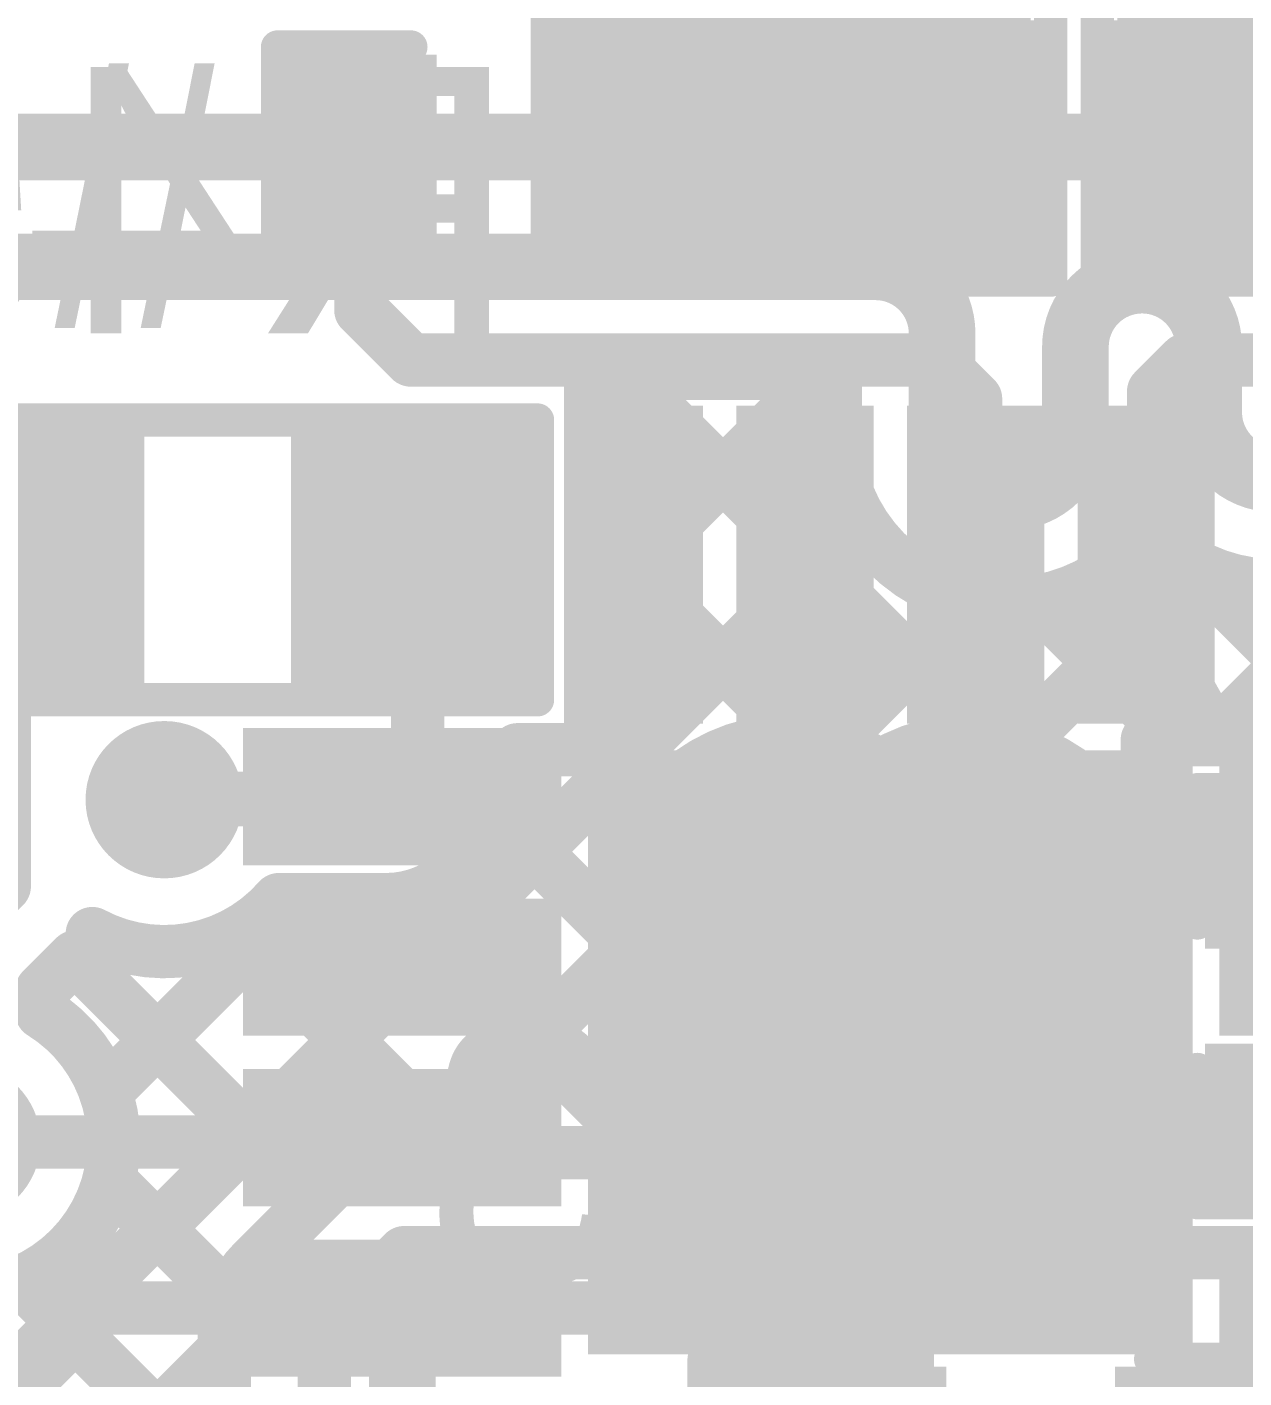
# Model space of a CAD drawing. Header units: millimetres. Extents: x -0.64 to 2.98, y -0.65 to 2.86.
# Drawn here: x 0.1564 to 0.339, y 0.5422 to 0.745 of the extents above; entities that cross this region are included whole.
import ezdxf

# ---------------------------------------------------------------- set-up
doc = ezdxf.new("R2010")
doc.units = ezdxf.units.MM
doc.header["$MEASUREMENT"] = 0
for name, color, linetype in [('BottomLayer', 5, 'Continuous'), ('BottomOverlay', 54, 'Continuous'), ('BottomPaste', 16, 'Continuous'), ('BottomSolder', 6, 'Continuous'), ('Mechanical2', 216, 'Continuous'), ('TopLayer', 1, 'Continuous'), ('TopOverlay', 2, 'Continuous'), ('TopPaste', 8, 'Continuous'), ('TopSolder', 216, 'Continuous'), ('ViaHoleLayer', 16, 'Continuous')]:
    doc.layers.add(name, color=color, linetype=linetype)
doc.styles.add('Arial', font='', dxfattribs={"height": 0.2})
doc.styles.get('Arial').set_extended_font_data('Arial')

# ---------------------------------------------------------------- blocks, each defined once
blk = doc.blocks.new('C___0402_21')
at = {"layer": 'TopLayer'}
for points in [[(-0.0275, -0.0125), (-0.0275, 0.0125), (-0.0095, 0.0125), (-0.0095, -0.0125)], [(0.0095, -0.0125), (0.0095, 0.0125), (0.0275, 0.0125), (0.0275, -0.0125)]]:
    blk.add_hatch(color=1, dxfattribs=at).paths.add_polyline_path(points)
at = {"layer": 'TopPaste'}
for points in [[(-0.0275, -0.0125), (-0.0275, 0.0125), (-0.0095, 0.0125), (-0.0095, -0.0125)], [(0.0095, -0.0125), (0.0095, 0.0125), (0.0275, 0.0125), (0.0275, -0.0125)]]:
    blk.add_hatch(color=8, dxfattribs=at).paths.add_polyline_path(points)
at = {"layer": 'TopSolder'}
for points in [[(-0.02986, -0.01486), (-0.02986, 0.01486), (-0.00714, 0.01486), (-0.00714, -0.01486)], [(0.00714, -0.01486), (0.00714, 0.01486), (0.02986, 0.01486), (0.02986, -0.01486)]]:
    blk.add_hatch(color=216, dxfattribs=at).paths.add_polyline_path(points)
at = {"layer": 'TopOverlay', "const_width": 0.005}
for points in [[(-0.011, 0.016), (-0.031, 0.016)], [(-0.031, 0.016), (-0.031, -0.016)], [(0.031, 0.016), (0.011, 0.016)], [(0.031, 0.016), (0.031, -0.016)], [(-0.011, -0.016), (-0.031, -0.016)], [(0.031, -0.016), (0.011, -0.016)]]:
    blk.add_lwpolyline(points, dxfattribs=at)
at = {"layer": 'TopOverlay', "const_width": 0.0025}
for points in [[(-0.03225, 0.016, 1), (-0.02975, 0.016, 1)], [(-0.03225, 0.016, 1), (-0.02975, 0.016, 1)], [(-0.01225, 0.016, 1), (-0.00975, 0.016, 1)], [(0.00975, 0.016, 1), (0.01225, 0.016, 1)], [(0.02975, 0.016, 1), (0.03225, 0.016, 1)], [(0.02975, 0.016, 1), (0.03225, 0.016, 1)], [(-0.03225, -0.016, 1), (-0.02975, -0.016, 1)], [(-0.03225, -0.016, 1), (-0.02975, -0.016, 1)], [(-0.01225, -0.016, 1), (-0.00975, -0.016, 1)], [(0.00975, -0.016, 1), (0.01225, -0.016, 1)], [(0.02975, -0.016, 1), (0.03225, -0.016, 1)], [(0.02975, -0.016, 1), (0.03225, -0.016, 1)]]:
    blk.add_lwpolyline(points, format="xyb", close=True, dxfattribs=at)
blk = doc.blocks.new('RES_0603_B_79')
at = {"layer": 'BottomLayer'}
for points in [[(-0.045, -0.0175), (-0.045, 0.0175), (-0.015, 0.0175), (-0.015, -0.0175)], [(0.015, -0.0175), (0.015, 0.0175), (0.045, 0.0175), (0.045, -0.0175)]]:
    blk.add_hatch(color=5, dxfattribs=at).paths.add_polyline_path(points)
at = {"layer": 'BottomPaste'}
for points in [[(-0.045, -0.0175), (-0.045, 0.0175), (-0.015, 0.0175), (-0.015, -0.0175)], [(0.015, -0.0175), (0.015, 0.0175), (0.045, 0.0175), (0.045, -0.0175)]]:
    blk.add_hatch(color=16, dxfattribs=at).paths.add_polyline_path(points)
at = {"layer": 'BottomSolder'}
for points in [[(-0.049, -0.0215), (-0.049, 0.0215), (-0.011, 0.0215), (-0.011, -0.0215)], [(0.011, -0.0215), (0.011, 0.0215), (0.049, 0.0215), (0.049, -0.0215)]]:
    blk.add_hatch(color=6, dxfattribs=at).paths.add_polyline_path(points)
at = {"layer": 'BottomOverlay', "const_width": 0.005}
for points in [[(0.048, 0.021), (-0.048, 0.021)], [(-0.048, 0.021), (-0.048, -0.021)], [(0.048, 0.021), (0.048, -0.021)], [(0.048, -0.021), (-0.048, -0.021)]]:
    blk.add_lwpolyline(points, dxfattribs=at)
at = {"layer": 'BottomOverlay', "const_width": 0.0025}
for points in [[(-0.04925, 0.021, 1), (-0.04675, 0.021, 1)], [(-0.04925, 0.021, 1), (-0.04675, 0.021, 1)], [(0.04675, 0.021, 1), (0.04925, 0.021, 1)], [(0.04675, 0.021, 1), (0.04925, 0.021, 1)], [(-0.04925, -0.021, 1), (-0.04675, -0.021, 1)], [(-0.04925, -0.021, 1), (-0.04675, -0.021, 1)], [(0.04675, -0.021, 1), (0.04925, -0.021, 1)], [(0.04675, -0.021, 1), (0.04925, -0.021, 1)]]:
    blk.add_lwpolyline(points, format="xyb", close=True, dxfattribs=at)
blk = doc.blocks.new('16_TQFN__4X4__90')
at = {"layer": 'TopLayer'}
for points in [[(-0.04469, 0.05335), (-0.04469, 0.09311), (-0.03209, 0.09311), (-0.03209, 0.05335)], [(-0.01909, 0.05335), (-0.01909, 0.09311), (-0.0065, 0.09311), (-0.0065, 0.05335)], [(0.0065, 0.05335), (0.0065, 0.09311), (0.01909, 0.09311), (0.01909, 0.05335)], [(0.03209, 0.05335), (0.03209, 0.09311), (0.04469, 0.09311), (0.04469, 0.05335)], [(0.05335, 0.04469), (0.09311, 0.04469), (0.09311, 0.03209), (0.05335, 0.03209)], [(-0.04134, 0.04134), (0.04134, 0.04134), (0.04134, -0.04134), (-0.04134, -0.04134)], [(0.05335, 0.01909), (0.09311, 0.01909), (0.09311, 0.0065), (0.05335, 0.0065)], [(0.05335, -0.0065), (0.09311, -0.0065), (0.09311, -0.01909), (0.05335, -0.01909)], [(0.05335, -0.03209), (0.09311, -0.03209), (0.09311, -0.04468), (0.05335, -0.04468)]]:
    blk.add_hatch(color=1, dxfattribs=at).paths.add_polyline_path(points)
at = {"layer": 'TopPaste'}
for points in [[(-0.04469, 0.05335), (-0.04469, 0.09311), (-0.03209, 0.09311), (-0.03209, 0.05335)], [(-0.01909, 0.05335), (-0.01909, 0.09311), (-0.0065, 0.09311), (-0.0065, 0.05335)], [(0.0065, 0.05335), (0.0065, 0.09311), (0.01909, 0.09311), (0.01909, 0.05335)], [(0.03209, 0.05335), (0.03209, 0.09311), (0.04469, 0.09311), (0.04469, 0.05335)], [(0.05335, 0.04469), (0.09311, 0.04469), (0.09311, 0.03209), (0.05335, 0.03209)], [(-0.02598, 0.02598), (0.02598, 0.02598), (0.02598, -0.02598), (-0.02598, -0.02598)], [(0.05335, 0.01909), (0.09311, 0.01909), (0.09311, 0.0065), (0.05335, 0.0065)], [(0.05335, -0.0065), (0.09311, -0.0065), (0.09311, -0.01909), (0.05335, -0.01909)], [(0.05335, -0.03209), (0.09311, -0.03209), (0.09311, -0.04468), (0.05335, -0.04468)]]:
    blk.add_hatch(color=8, dxfattribs=at).paths.add_polyline_path(points)
at = {"layer": 'TopSolder'}
for points in [[(-0.04868, 0.04935), (-0.04868, 0.09711), (-0.02809, 0.09711), (-0.02809, 0.04935)], [(-0.02309, 0.04935), (-0.02309, 0.09711), (-0.0025, 0.09711), (-0.0025, 0.04935)], [(0.0025, 0.04935), (0.0025, 0.09711), (0.02309, 0.09711), (0.02309, 0.04935)], [(0.02809, 0.04935), (0.02809, 0.09711), (0.04868, 0.09711), (0.04868, 0.04935)], [(0.04935, 0.04869), (0.09711, 0.04869), (0.09711, 0.02809), (0.04935, 0.02809)], [(-0.04534, 0.04534), (0.04534, 0.04534), (0.04534, -0.04534), (-0.04534, -0.04534)], [(0.04935, 0.02309), (0.09711, 0.02309), (0.09711, 0.0025), (0.04935, 0.0025)], [(0.04935, -0.0025), (0.09711, -0.0025), (0.09711, -0.02309), (0.04935, -0.02309)], [(0.04935, -0.02809), (0.09711, -0.02809), (0.09711, -0.04868), (0.04935, -0.04868)], [(-0.04868, -0.09711), (-0.04868, -0.04935), (-0.02809, -0.04935), (-0.02809, -0.09711)], [(-0.02309, -0.09711), (-0.02309, -0.04935), (-0.0025, -0.04935), (-0.0025, -0.09711)], [(0.0025, -0.09711), (0.0025, -0.04935), (0.02309, -0.04935), (0.02309, -0.09711)], [(0.02809, -0.09711), (0.02809, -0.04935), (0.04868, -0.04935), (0.04868, -0.09711)]]:
    blk.add_hatch(color=216, dxfattribs=at).paths.add_polyline_path(points)
at = {"layer": 'TopOverlay', "const_width": 0.005}
for points in [[(0.05728, 0.08071), (0.08071, 0.08071)], [(0.08071, 0.08071), (0.08071, 0.05728)]]:
    blk.add_lwpolyline(points, dxfattribs=at)
at = {"layer": 'TopOverlay', "const_width": 0.0025}
for points in [[(0.05603, 0.08071, 1), (0.05853, 0.08071, 1)], [(0.07946, 0.08071, 1), (0.08196, 0.08071, 1)], [(0.07946, 0.08071, 1), (0.08196, 0.08071, 1)], [(0.07946, 0.05728, 1), (0.08196, 0.05728, 1)]]:
    blk.add_lwpolyline(points, format="xyb", close=True, dxfattribs=at)
blk = doc.blocks.new('SOLDER_BRIDGE_104')
at = {"layer": 'TopLayer'}
for points in [[(-0.045, -0.0175), (-0.045, 0.0175), (-0.015, 0.0175), (-0.015, -0.0175)], [(0.015, -0.0175), (0.015, 0.0175), (0.045, 0.0175), (0.045, -0.0175)]]:
    blk.add_hatch(color=1, dxfattribs=at).paths.add_polyline_path(points)
at = {"layer": 'TopPaste'}
for points in [[(-0.045, -0.0175), (-0.045, 0.0175), (-0.015, 0.0175), (-0.015, -0.0175)], [(0.015, -0.0175), (0.015, 0.0175), (0.045, 0.0175), (0.045, -0.0175)]]:
    blk.add_hatch(color=8, dxfattribs=at).paths.add_polyline_path(points)
at = {"layer": 'TopSolder'}
for points in [[(-0.049, -0.0215), (-0.049, 0.0215), (-0.011, 0.0215), (-0.011, -0.0215)], [(0.011, -0.0215), (0.011, 0.0215), (0.049, 0.0215), (0.049, -0.0215)]]:
    blk.add_hatch(color=216, dxfattribs=at).paths.add_polyline_path(points)
at = {"layer": 'TopOverlay', "const_width": 0.005}
for points in [[(0.05, 0.022), (-0.05, 0.022)], [(-0.05, -0.022), (-0.05, 0.022)], [(0.05, -0.022), (0.05, 0.022)], [(0.05, -0.022), (-0.05, -0.022)]]:
    blk.add_lwpolyline(points, dxfattribs=at)
at = {"layer": 'TopOverlay', "const_width": 0.0025}
for points in [[(-0.05125, 0.022, 1), (-0.04875, 0.022, 1)], [(-0.05125, 0.022, 1), (-0.04875, 0.022, 1)], [(0.04875, 0.022, 1), (0.05125, 0.022, 1)], [(0.04875, 0.022, 1), (0.05125, 0.022, 1)], [(-0.05125, -0.022, 1), (-0.04875, -0.022, 1)], [(-0.05125, -0.022, 1), (-0.04875, -0.022, 1)], [(0.04875, -0.022, 1), (0.05125, -0.022, 1)], [(0.04875, -0.022, 1), (0.05125, -0.022, 1)]]:
    blk.add_lwpolyline(points, format="xyb", close=True, dxfattribs=at)
blk = doc.blocks.new('SOLDER_BRIDGE_106')
at = {"layer": 'TopLayer'}
for points in [[(-0.045, -0.0175), (-0.045, 0.0175), (-0.015, 0.0175), (-0.015, -0.0175)], [(0.015, -0.0175), (0.015, 0.0175), (0.045, 0.0175), (0.045, -0.0175)]]:
    blk.add_hatch(color=1, dxfattribs=at).paths.add_polyline_path(points)
at = {"layer": 'TopPaste'}
for points in [[(-0.045, -0.0175), (-0.045, 0.0175), (-0.015, 0.0175), (-0.015, -0.0175)], [(0.015, -0.0175), (0.015, 0.0175), (0.045, 0.0175), (0.045, -0.0175)]]:
    blk.add_hatch(color=8, dxfattribs=at).paths.add_polyline_path(points)
at = {"layer": 'TopSolder'}
for points in [[(-0.049, -0.0215), (-0.049, 0.0215), (-0.011, 0.0215), (-0.011, -0.0215)], [(0.011, -0.0215), (0.011, 0.0215), (0.049, 0.0215), (0.049, -0.0215)]]:
    blk.add_hatch(color=216, dxfattribs=at).paths.add_polyline_path(points)
at = {"layer": 'TopOverlay', "const_width": 0.005}
for points in [[(0.05, 0.022), (-0.05, 0.022)], [(-0.05, -0.022), (-0.05, 0.022)], [(0.05, -0.022), (0.05, 0.022)], [(0.05, -0.022), (-0.05, -0.022)]]:
    blk.add_lwpolyline(points, dxfattribs=at)
at = {"layer": 'TopOverlay', "const_width": 0.0025}
for points in [[(-0.05125, 0.022, 1), (-0.04875, 0.022, 1)], [(-0.05125, 0.022, 1), (-0.04875, 0.022, 1)], [(0.04875, 0.022, 1), (0.05125, 0.022, 1)], [(0.04875, 0.022, 1), (0.05125, 0.022, 1)], [(-0.05125, -0.022, 1), (-0.04875, -0.022, 1)], [(-0.05125, -0.022, 1), (-0.04875, -0.022, 1)], [(0.04875, -0.022, 1), (0.05125, -0.022, 1)], [(0.04875, -0.022, 1), (0.05125, -0.022, 1)]]:
    blk.add_lwpolyline(points, format="xyb", close=True, dxfattribs=at)
blk = doc.blocks.new('CAP_0402_B_338')
at = {"layer": 'BottomLayer'}
for points in [[(-0.0095, 0.0125), (-0.0095, -0.0125), (-0.0275, -0.0125), (-0.0275, 0.0125)], [(0.0275, 0.0125), (0.0275, -0.0125), (0.0095, -0.0125), (0.0095, 0.0125)]]:
    blk.add_hatch(color=5, dxfattribs=at).paths.add_polyline_path(points)
at = {"layer": 'BottomPaste'}
for points in [[(-0.0095, 0.0125), (-0.0095, -0.0125), (-0.0275, -0.0125), (-0.0275, 0.0125)], [(0.0275, 0.0125), (0.0275, -0.0125), (0.0095, -0.0125), (0.0095, 0.0125)]]:
    blk.add_hatch(color=16, dxfattribs=at).paths.add_polyline_path(points)
at = {"layer": 'BottomSolder'}
for points in [[(-0.00714, 0.01486), (-0.00714, -0.01486), (-0.02986, -0.01486), (-0.02986, 0.01486)], [(0.02986, 0.01486), (0.02986, -0.01486), (0.00714, -0.01486), (0.00714, 0.01486)]]:
    blk.add_hatch(color=6, dxfattribs=at).paths.add_polyline_path(points)
at = {"layer": 'BottomOverlay', "const_width": 0.005}
for points in [[(-0.031, -0.016), (-0.031, 0.016)], [(-0.011, 0.016), (-0.031, 0.016)], [(0.031, 0.016), (0.011, 0.016)], [(0.031, -0.016), (0.031, 0.016)], [(-0.011, -0.016), (-0.031, -0.016)], [(0.031, -0.016), (0.011, -0.016)]]:
    blk.add_lwpolyline(points, dxfattribs=at)
at = {"layer": 'BottomOverlay', "const_width": 0.0025}
for points in [[(-0.03225, 0.016, 1), (-0.02975, 0.016, 1)], [(-0.03225, 0.016, 1), (-0.02975, 0.016, 1)], [(-0.01225, 0.016, 1), (-0.00975, 0.016, 1)], [(0.00975, 0.016, 1), (0.01225, 0.016, 1)], [(0.02975, 0.016, 1), (0.03225, 0.016, 1)], [(0.02975, 0.016, 1), (0.03225, 0.016, 1)], [(-0.03225, -0.016, 1), (-0.02975, -0.016, 1)], [(-0.03225, -0.016, 1), (-0.02975, -0.016, 1)], [(-0.01225, -0.016, 1), (-0.00975, -0.016, 1)], [(0.00975, -0.016, 1), (0.01225, -0.016, 1)], [(0.02975, -0.016, 1), (0.03225, -0.016, 1)], [(0.02975, -0.016, 1), (0.03225, -0.016, 1)]]:
    blk.add_lwpolyline(points, format="xyb", close=True, dxfattribs=at)
blk = doc.blocks.new('CAP_0603_B_342')
at = {"layer": 'BottomLayer'}
for points in [[(-0.045, -0.0175), (-0.045, 0.0175), (-0.015, 0.0175), (-0.015, -0.0175)], [(0.015, -0.0175), (0.015, 0.0175), (0.045, 0.0175), (0.045, -0.0175)]]:
    blk.add_hatch(color=5, dxfattribs=at).paths.add_polyline_path(points)
at = {"layer": 'BottomPaste'}
for points in [[(-0.045, -0.0175), (-0.045, 0.0175), (-0.015, 0.0175), (-0.015, -0.0175)], [(0.015, -0.0175), (0.015, 0.0175), (0.045, 0.0175), (0.045, -0.0175)]]:
    blk.add_hatch(color=16, dxfattribs=at).paths.add_polyline_path(points)
at = {"layer": 'BottomSolder'}
for points in [[(-0.04736, -0.01986), (-0.04736, 0.01986), (-0.01264, 0.01986), (-0.01264, -0.01986)], [(0.01264, -0.01986), (0.01264, 0.01986), (0.04736, 0.01986), (0.04736, -0.01986)]]:
    blk.add_hatch(color=6, dxfattribs=at).paths.add_polyline_path(points)
at = {"layer": 'BottomOverlay', "const_width": 0.005}
for points in [[(-0.049, 0.021), (-0.049, -0.021)], [(-0.018, 0.021), (-0.049, 0.021)], [(0.049, 0.021), (0.018, 0.021)], [(0.049, 0.021), (0.049, -0.021)], [(-0.018, -0.021), (-0.049, -0.021)], [(0.049, -0.021), (0.018, -0.021)]]:
    blk.add_lwpolyline(points, dxfattribs=at)
at = {"layer": 'BottomOverlay', "const_width": 0.0025}
for points in [[(-0.05025, 0.021, 1), (-0.04775, 0.021, 1)], [(-0.05025, 0.021, 1), (-0.04775, 0.021, 1)], [(-0.01925, 0.021, 1), (-0.01675, 0.021, 1)], [(0.01675, 0.021, 1), (0.01925, 0.021, 1)], [(0.04775, 0.021, 1), (0.05025, 0.021, 1)], [(0.04775, 0.021, 1), (0.05025, 0.021, 1)], [(-0.05025, -0.021, 1), (-0.04775, -0.021, 1)], [(-0.05025, -0.021, 1), (-0.04775, -0.021, 1)], [(-0.01925, -0.021, 1), (-0.01675, -0.021, 1)], [(0.01675, -0.021, 1), (0.01925, -0.021, 1)], [(0.04775, -0.021, 1), (0.05025, -0.021, 1)], [(0.04775, -0.021, 1), (0.05025, -0.021, 1)]]:
    blk.add_lwpolyline(points, format="xyb", close=True, dxfattribs=at)

msp = doc.modelspace()

# ---------------------------------------------------------------- hatches: boundary and pattern name
at = {"layer": 'BottomLayer'}
h = msp.add_hatch(color=5, dxfattribs=at)
edge = h.paths.add_edge_path()
edge.add_arc((0.177, 0.629), 0.01181, 0, 360)
h = msp.add_hatch(color=5, dxfattribs=at)
edge = h.paths.add_edge_path()
edge.add_arc((0.271, 0.61207), 0.01181, 0, 360)
h = msp.add_hatch(color=5, dxfattribs=at)
edge = h.paths.add_edge_path()
edge.add_arc((0.298, 0.61207), 0.01181, 0, 360)
h = msp.add_hatch(color=5, dxfattribs=at)
edge = h.paths.add_edge_path()
edge.add_arc((0.271, 0.58607), 0.01181, 0, 360)
h = msp.add_hatch(color=5, dxfattribs=at)
edge = h.paths.add_edge_path()
edge.add_arc((0.298, 0.58607), 0.01181, 0, 360)
h = msp.add_hatch(color=5, dxfattribs=at)
edge = h.paths.add_edge_path()
edge.add_arc((0.14663, 0.57763), 0.01181, 0, 360)
msp.add_hatch(color=5, dxfattribs=at).paths.add_polyline_path([(0.262, 0.44), (0.2925, 0.44), (0.2925, 0.546), (0.262, 0.546)])
at = {"layer": 'BottomSolder'}
h = msp.add_hatch(color=6, dxfattribs=at)
edge = h.paths.add_edge_path()
edge.add_arc((0.177, 0.629), 0.00791, 0, 360)
h = msp.add_hatch(color=6, dxfattribs=at)
edge = h.paths.add_edge_path()
edge.add_arc((0.271, 0.61207), 0.00791, 0, 360)
h = msp.add_hatch(color=6, dxfattribs=at)
edge = h.paths.add_edge_path()
edge.add_arc((0.298, 0.61207), 0.00791, 0, 360)
h = msp.add_hatch(color=6, dxfattribs=at)
edge = h.paths.add_edge_path()
edge.add_arc((0.271, 0.58607), 0.00791, 0, 360)
h = msp.add_hatch(color=6, dxfattribs=at)
edge = h.paths.add_edge_path()
edge.add_arc((0.298, 0.58607), 0.00791, 0, 360)
at = {"layer": 'TopLayer'}
for points in [[(0.307, 0.748), (0.232, 0.748), (0.232, 0.711), (0.307, 0.711)], [(0.32, 0.711), (0.395, 0.711), (0.395, 0.748), (0.32, 0.748)]]:
    msp.add_hatch(color=1, dxfattribs=at).paths.add_polyline_path(points)
h = msp.add_hatch(color=1, dxfattribs=at)
edge = h.paths.add_edge_path()
edge.add_arc((0.177, 0.629), 0.01181, 0, 360)
h = msp.add_hatch(color=1, dxfattribs=at)
edge = h.paths.add_edge_path()
edge.add_arc((0.271, 0.61207), 0.01181, 0, 360)
h = msp.add_hatch(color=1, dxfattribs=at)
edge = h.paths.add_edge_path()
edge.add_arc((0.298, 0.61207), 0.01181, 0, 360)
h = msp.add_hatch(color=1, dxfattribs=at)
edge = h.paths.add_edge_path()
edge.add_arc((0.271, 0.58607), 0.01181, 0, 360)
h = msp.add_hatch(color=1, dxfattribs=at)
edge = h.paths.add_edge_path()
edge.add_arc((0.298, 0.58607), 0.01181, 0, 360)
h = msp.add_hatch(color=1, dxfattribs=at)
edge = h.paths.add_edge_path()
edge.add_arc((0.14663, 0.57763), 0.01181, 0, 360)
at = {"layer": 'TopSolder'}
h = msp.add_hatch(color=216, dxfattribs=at)
edge = h.paths.add_edge_path()
edge.add_arc((0.177, 0.629), 0.00791, 0, 360)
h = msp.add_hatch(color=216, dxfattribs=at)
edge = h.paths.add_edge_path()
edge.add_arc((0.271, 0.61207), 0.00791, 0, 360)
h = msp.add_hatch(color=216, dxfattribs=at)
edge = h.paths.add_edge_path()
edge.add_arc((0.298, 0.61207), 0.00791, 0, 360)
h = msp.add_hatch(color=216, dxfattribs=at)
edge = h.paths.add_edge_path()
edge.add_arc((0.271, 0.58607), 0.00791, 0, 360)
h = msp.add_hatch(color=216, dxfattribs=at)
edge = h.paths.add_edge_path()
edge.add_arc((0.298, 0.58607), 0.00791, 0, 360)
at = {"layer": 'ViaHoleLayer'}
h = msp.add_hatch(color=16, dxfattribs=at)
edge = h.paths.add_edge_path()
edge.add_arc((0.177, 0.629), 0.00591, 0, 360)
h = msp.add_hatch(color=16, dxfattribs=at)
edge = h.paths.add_edge_path()
edge.add_arc((0.271, 0.61207), 0.00591, 0, 360)
h = msp.add_hatch(color=16, dxfattribs=at)
edge = h.paths.add_edge_path()
edge.add_arc((0.298, 0.61207), 0.00591, 0, 360)
h = msp.add_hatch(color=16, dxfattribs=at)
edge = h.paths.add_edge_path()
edge.add_arc((0.271, 0.58607), 0.00591, 0, 360)
h = msp.add_hatch(color=16, dxfattribs=at)
edge = h.paths.add_edge_path()
edge.add_arc((0.298, 0.58607), 0.00591, 0, 360)

# ---------------------------------------------------------------- linework, layer by layer
at = {"layer": 'BottomLayer'}
for points, const_width in [([(-0.31046, 0.727), (0.48545, 0.727)], 0.01), ([(0.08371, 0.709), (0.28371, 0.709)], 0.01), ([(0.29371, 0.68442), (0.29371, 0.699)], 0.01), ([(0.31371, 0.68442), (0.31371, 0.697)], 0.01), ([(0.33371, 0.68714), (0.33371, 0.697)], 0.01), ([(0.241, 0.6365), (0.241, 0.693)], 0.008), ([(0.241, 0.68622), (0.24778, 0.693)], 0.008), ([(0.241, 0.65794), (0.27606, 0.693)], 0.008), ([(0.241, 0.693), (0.27771, 0.693)], 0.008), ([(0.2456, 0.693), (0.30088, 0.63772)], 0.008), ([(0.27388, 0.693), (0.27771, 0.68917)], 0.008), ([(0.27771, 0.68442), (0.27771, 0.693)], 0.008), ([(0.3342, 0.638), (0.3892, 0.693)], 0.008), ([(0.11735, 0.506), (0.28179, 0.67045)], 0.008), ([(0.241, 0.66932), (0.27248, 0.63783)], 0.008), ([(0.153, 0.663), (0.155, 0.665)], 0.008), ([(0.215, 0.63369), (0.215, 0.665)], 0.008), ([(0.30486, 0.63695), (0.3319, 0.66398)], 0.008), ([(0.3303, 0.66487), (0.35717, 0.638)], 0.008), ([(0.153, 0.616), (0.153, 0.663)], 0.008), ([(0.27684, 0.63721), (0.29857, 0.65894)], 0.008), ([(0.30809, 0.6588), (0.32888, 0.638)], 0.008), ([(0.241, 0.64103), (0.25224, 0.62979)], 0.008), ([(0.3245, 0.638), (0.3715, 0.638)], 0.008), ([(0.3245, 0.601), (0.3245, 0.638)], 0.008), ([(0.23, 0.6365), (0.241, 0.6365)], 0.008), ([(0.271, 0.61207), (0.271, 0.63388)], 0.01), ([(0.298, 0.61207), (0.298, 0.63388)], 0.01), ([(0.21031, 0.629), (0.215, 0.63369)], 0.008), ([(0.177, 0.629), (0.21031, 0.629)], 0.008), ([(0.32065, 0.62445), (0.3245, 0.6283)], 0.008), ([(0.22783, 0.62592), (0.24547, 0.60828)], 0.008), ([(0.22093, 0.6184), (0.2256, 0.62307)], 0.008), ([(0.14363, 0.60663), (0.153, 0.616)], 0.008), ([(0.16818, 0.58512), (0.19706, 0.614)], 0.008), ([(0.19419, 0.614), (0.21031, 0.614)], 0.008), ([(0.21142, 0.61404), (0.24607, 0.5794)], 0.008), ([(0.24919, 0.61207), (0.271, 0.61207)], 0.01), ([(0.298, 0.61207), (0.31981, 0.61207)], 0.01), ([(0.1881, 0.60907), (0.22118, 0.576)], 0.008), ([(0.15863, 0.60042), (0.1636, 0.60539)], 0.008), ([(0.16355, 0.60534), (0.19984, 0.56905)], 0.008), ([(0.21563, 0.576), (0.24586, 0.60623)], 0.008), ([(0.3245, 0.576), (0.3245, 0.598)], 0.008), ([(0.24919, 0.58607), (0.271, 0.58607)], 0.01), ([(0.298, 0.58607), (0.31981, 0.58607)], 0.01), ([(0.213, 0.576), (0.24723, 0.576)], 0.008), ([(0.16871, 0.5719), (0.18679, 0.55382)], 0.008), ([(0.1904, 0.55961), (0.20239, 0.5716)], 0.008), ([(0.201, 0.549), (0.213, 0.561)], 0.008), ([(0.213, 0.561), (0.375, 0.561)], 0.008), ([(0.15565, 0.55668), (0.186, 0.52633)], 0.008), ([(0.186, 0.506), (0.186, 0.549)], 0.008), ([(0.201, 0.476), (0.201, 0.549)], 0.008), ([(0.14563, 0.506), (0.186, 0.54637)], 0.008)]:
    msp.add_lwpolyline(points, dxfattribs=dict(at, const_width=const_width))
for points, const_width in [([(0.28121, 0.709, 1), (0.28621, 0.709, 1)], 0.005), ([(0.28121, 0.709, 1), (0.28621, 0.709, 1)], 0.005), ([(0.29121, 0.699, 1), (0.29621, 0.699, 1)], 0.005), ([(0.29121, 0.699, 1), (0.29621, 0.699, 1)], 0.005), ([(0.31121, 0.697, 1), (0.31621, 0.697, 1)], 0.005), ([(0.31121, 0.697, 1), (0.31621, 0.697, 1)], 0.005), ([(0.33121, 0.697, 1), (0.33621, 0.697, 1)], 0.005), ([(0.33121, 0.697, 1), (0.33621, 0.697, 1)], 0.005), ([(0.239, 0.693, 1), (0.243, 0.693, 1)], 0.004), ([(0.239, 0.693, 1), (0.243, 0.693, 1)], 0.004), ([(0.2436, 0.693, 1), (0.2476, 0.693, 1)], 0.004), ([(0.24578, 0.693, 1), (0.24978, 0.693, 1)], 0.004), ([(0.27188, 0.693, 1), (0.27588, 0.693, 1)], 0.004), ([(0.27406, 0.693, 1), (0.27806, 0.693, 1)], 0.004), ([(0.27571, 0.693, 1), (0.27971, 0.693, 1)], 0.004), ([(0.27571, 0.693, 1), (0.27971, 0.693, 1)], 0.004), ([(0.27571, 0.68917, 1), (0.27971, 0.68917, 1)], 0.004), ([(0.33121, 0.68714, 1), (0.33621, 0.68714, 1)], 0.005), ([(0.33121, 0.68714, 1), (0.33621, 0.68714, 1)], 0.005), ([(0.239, 0.68622, 1), (0.243, 0.68622, 1)], 0.004), ([(0.27571, 0.68442, 1), (0.27971, 0.68442, 1)], 0.004), ([(0.27571, 0.68442, 1), (0.27971, 0.68442, 1)], 0.004), ([(0.29121, 0.68442, 1), (0.29621, 0.68442, 1)], 0.005), ([(0.29121, 0.68442, 1), (0.29621, 0.68442, 1)], 0.005), ([(0.31121, 0.68442, 1), (0.31621, 0.68442, 1)], 0.005), ([(0.31121, 0.68442, 1), (0.31621, 0.68442, 1)], 0.005), ([(0.27979, 0.67045, 1), (0.28379, 0.67045, 1)], 0.004), ([(0.239, 0.66932, 1), (0.243, 0.66932, 1)], 0.004), ([(0.32283, 0.66926, 1), (0.32683, 0.66926, 1)], 0.004), ([(0.32283, 0.66926, 1), (0.32683, 0.66926, 1)], 0.004), ([(0.153, 0.665, 1), (0.157, 0.665, 1)], 0.004), ([(0.213, 0.665, 1), (0.217, 0.665, 1)], 0.004), ([(0.3283, 0.66487, 1), (0.3323, 0.66487, 1)], 0.004), ([(0.3299, 0.66398, 1), (0.3339, 0.66398, 1)], 0.004), ([(0.151, 0.663, 1), (0.155, 0.663, 1)], 0.004), ([(0.151, 0.663, 1), (0.155, 0.663, 1)], 0.004), ([(0.239, 0.65794, 1), (0.243, 0.65794, 1)], 0.004), ([(0.29657, 0.65894, 1), (0.30057, 0.65894, 1)], 0.004), ([(0.30609, 0.6588, 1), (0.31009, 0.6588, 1)], 0.004), ([(0.239, 0.64103, 1), (0.243, 0.64103, 1)], 0.004), ([(0.27048, 0.63783, 1), (0.27448, 0.63783, 1)], 0.004), ([(0.27484, 0.63721, 1), (0.27884, 0.63721, 1)], 0.004), ([(0.29888, 0.63772, 1), (0.30288, 0.63772, 1)], 0.004), ([(0.30286, 0.63695, 1), (0.30686, 0.63695, 1)], 0.004), ([(0.3225, 0.638, 1), (0.3265, 0.638, 1)], 0.004), ([(0.3225, 0.638, 1), (0.3265, 0.638, 1)], 0.004), ([(0.32688, 0.638, 1), (0.33088, 0.638, 1)], 0.004), ([(0.3322, 0.638, 1), (0.3362, 0.638, 1)], 0.004), ([(0.228, 0.6365, 1), (0.232, 0.6365, 1)], 0.004), ([(0.239, 0.6365, 1), (0.243, 0.6365, 1)], 0.004), ([(0.239, 0.6365, 1), (0.243, 0.6365, 1)], 0.004), ([(0.2685, 0.63388, 1), (0.2735, 0.63388, 1)], 0.005), ([(0.2955, 0.63388, 1), (0.3005, 0.63388, 1)], 0.005), ([(0.213, 0.63369, 1), (0.217, 0.63369, 1)], 0.004), ([(0.213, 0.63369, 1), (0.217, 0.63369, 1)], 0.004), ([(0.228, 0.63369, 1), (0.232, 0.63369, 1)], 0.004), ([(0.228, 0.63369, 1), (0.232, 0.63369, 1)], 0.004), ([(0.2825, 0.63407, 1), (0.2865, 0.63407, 1)], 0.004), ([(0.2825, 0.63407, 1), (0.2865, 0.63407, 1)], 0.004), ([(0.175, 0.629, 1), (0.179, 0.629, 1)], 0.004), ([(0.20831, 0.629, 1), (0.21231, 0.629, 1)], 0.004), ([(0.20831, 0.629, 1), (0.21231, 0.629, 1)], 0.004), ([(0.25024, 0.62979, 1), (0.25424, 0.62979, 1)], 0.004), ([(0.3225, 0.6283, 1), (0.3265, 0.6283, 1)], 0.004), ([(0.22583, 0.62592, 1), (0.22983, 0.62592, 1)], 0.004), ([(0.2236, 0.62307, 1), (0.2276, 0.62307, 1)], 0.004), ([(0.22361, 0.62309, 1), (0.22761, 0.62309, 1)], 0.004), ([(0.22361, 0.62308, 1), (0.22761, 0.62308, 1)], 0.004), ([(0.31865, 0.62445, 1), (0.32265, 0.62445, 1)], 0.004), ([(0.21891, 0.61839, 1), (0.22291, 0.61839, 1)], 0.004), ([(0.21892, 0.61839, 1), (0.22292, 0.61839, 1)], 0.004), ([(0.21893, 0.6184, 1), (0.22293, 0.6184, 1)], 0.004), ([(0.151, 0.616, 1), (0.155, 0.616, 1)], 0.004), ([(0.151, 0.616, 1), (0.155, 0.616, 1)], 0.004), ([(0.19219, 0.614, 1), (0.19619, 0.614, 1)], 0.004), ([(0.19219, 0.614, 1), (0.19619, 0.614, 1)], 0.004), ([(0.19506, 0.614, 1), (0.19906, 0.614, 1)], 0.004), ([(0.20831, 0.614, 1), (0.21231, 0.614, 1)], 0.004), ([(0.20831, 0.614, 1), (0.21231, 0.614, 1)], 0.004), ([(0.20831, 0.614, 1), (0.21231, 0.614, 1)], 0.004), ([(0.20942, 0.61404, 1), (0.21342, 0.61404, 1)], 0.004), ([(0.24669, 0.61207, 1), (0.25169, 0.61207, 1)], 0.005), ([(0.2685, 0.61207, 1), (0.2735, 0.61207, 1)], 0.005), ([(0.2685, 0.61207, 1), (0.2735, 0.61207, 1)], 0.005), ([(0.2955, 0.61207, 1), (0.3005, 0.61207, 1)], 0.005), ([(0.2955, 0.61207, 1), (0.3005, 0.61207, 1)], 0.005), ([(0.31731, 0.61207, 1), (0.32231, 0.61207, 1)], 0.005), ([(0.32181, 0.61207, 1), (0.32581, 0.61207, 1)], 0.004), ([(0.32181, 0.61207, 1), (0.32581, 0.61207, 1)], 0.004), ([(0.16421, 0.6089, 1), (0.16821, 0.6089, 1)], 0.004), ([(0.1861, 0.60907, 1), (0.1901, 0.60907, 1)], 0.004), ([(0.24347, 0.60828, 1), (0.24747, 0.60828, 1)], 0.004), ([(0.16155, 0.60534, 1), (0.16555, 0.60534, 1)], 0.004), ([(0.1616, 0.60539, 1), (0.1656, 0.60539, 1)], 0.004), ([(0.24386, 0.60623, 1), (0.24786, 0.60623, 1)], 0.004), ([(0.15663, 0.60042, 1), (0.16063, 0.60042, 1)], 0.004), ([(0.3225, 0.601, 1), (0.3265, 0.601, 1)], 0.004), ([(0.2467, 0.59907, 1), (0.2507, 0.59907, 1)], 0.004), ([(0.2467, 0.59907, 1), (0.2507, 0.59907, 1)], 0.004), ([(0.3183, 0.59907, 1), (0.3223, 0.59907, 1)], 0.004), ([(0.3183, 0.59907, 1), (0.3223, 0.59907, 1)], 0.004), ([(0.15663, 0.59703, 1), (0.16063, 0.59703, 1)], 0.004), ([(0.3225, 0.598, 1), (0.3265, 0.598, 1)], 0.004), ([(0.24669, 0.58607, 1), (0.25169, 0.58607, 1)], 0.005), ([(0.2685, 0.58607, 1), (0.2735, 0.58607, 1)], 0.005), ([(0.2955, 0.58607, 1), (0.3005, 0.58607, 1)], 0.005), ([(0.31731, 0.58607, 1), (0.32231, 0.58607, 1)], 0.005), ([(0.16618, 0.58512, 1), (0.17018, 0.58512, 1)], 0.004), ([(0.32181, 0.58607, 1), (0.32581, 0.58607, 1)], 0.004), ([(0.32181, 0.58607, 1), (0.32581, 0.58607, 1)], 0.004), ([(0.24407, 0.5794, 1), (0.24807, 0.5794, 1)], 0.004), ([(0.16744, 0.57763, 1), (0.17144, 0.57763, 1)], 0.004), ([(0.16744, 0.57763, 1), (0.17144, 0.57763, 1)], 0.004), ([(0.211, 0.576, 1), (0.215, 0.576, 1)], 0.004), ([(0.211, 0.576, 1), (0.215, 0.576, 1)], 0.004), ([(0.211, 0.576, 1), (0.215, 0.576, 1)], 0.004), ([(0.21363, 0.576, 1), (0.21763, 0.576, 1)], 0.004), ([(0.21918, 0.576, 1), (0.22318, 0.576, 1)], 0.004), ([(0.24523, 0.576, 1), (0.24923, 0.576, 1)], 0.004), ([(0.24523, 0.576, 1), (0.24923, 0.576, 1)], 0.004), ([(0.31977, 0.576, 1), (0.32377, 0.576, 1)], 0.004), ([(0.3225, 0.576, 1), (0.3265, 0.576, 1)], 0.004), ([(0.16671, 0.5719, 1), (0.17071, 0.5719, 1)], 0.004), ([(0.20039, 0.57161, 1), (0.20439, 0.57161, 1)], 0.004), ([(0.20039, 0.5716, 1), (0.20439, 0.5716, 1)], 0.004), ([(0.2004, 0.57161, 1), (0.2044, 0.57161, 1)], 0.004), ([(0.19784, 0.56905, 1), (0.20184, 0.56905, 1)], 0.004), ([(0.211, 0.561, 1), (0.215, 0.561, 1)], 0.004), ([(0.211, 0.561, 1), (0.215, 0.561, 1)], 0.004), ([(0.18839, 0.55961, 1), (0.19239, 0.55961, 1)], 0.004), ([(0.18839, 0.5596, 1), (0.19239, 0.5596, 1)], 0.004), ([(0.1884, 0.55961, 1), (0.1924, 0.55961, 1)], 0.004), ([(0.15365, 0.55668, 1), (0.15765, 0.55668, 1)], 0.004), ([(0.18479, 0.55382, 1), (0.18879, 0.55382, 1)], 0.004), ([(0.184, 0.549, 1), (0.188, 0.549, 1)], 0.004), ([(0.184, 0.549, 1), (0.188, 0.549, 1)], 0.004), ([(0.184, 0.549, 1), (0.188, 0.549, 1)], 0.004), ([(0.199, 0.549, 1), (0.203, 0.549, 1)], 0.004), ([(0.199, 0.549, 1), (0.203, 0.549, 1)], 0.004), ([(0.184, 0.54637, 1), (0.188, 0.54637, 1)], 0.004)]:
    msp.add_lwpolyline(points, format="xyb", close=True, dxfattribs=dict(at, const_width=const_width))
for points, const_width in [([(0.28371, 0.709, -0.414214), (0.29371, 0.699)], 0.01), ([(0.31371, 0.697, -1), (0.33371, 0.697)], 0.01), ([(0.35371, 0.68714, -1), (0.33371, 0.68714)], 0.01), ([(0.36971, 0.68714, -0.678059), (0.32483, 0.66926)], 0.008), ([(0.32483, 0.66926, -0.728742), (0.27771, 0.68442)], 0.008), ([(0.31371, 0.68442, -1), (0.29371, 0.68442)], 0.01), ([(0.2487, 0.59907, -0.77973), (0.2845, 0.63407)], 0.008), ([(0.2845, 0.63407, -0.586321), (0.32381, 0.61207)], 0.008), ([(0.23, 0.63369, -0.198764), (0.22561, 0.62309)], 0.008), ([(0.23, 0.63369, -0.198912), (0.22561, 0.62308)], 0.008), ([(0.22092, 0.61839, -0.198912), (0.21031, 0.614)], 0.008), ([(0.22091, 0.61839, -0.198764), (0.21031, 0.614)], 0.008), ([(0.19419, 0.614, -0.349729), (0.16621, 0.6089)], 0.008), ([(0.32381, 0.61207, -0.132729), (0.3203, 0.59907)], 0.008), ([(0.24723, 0.576, -0.236376), (0.2487, 0.59907)], 0.008), ([(0.3203, 0.59907, -0.132729), (0.32381, 0.58607)], 0.008), ([(0.15863, 0.59703, -0.259829), (0.16944, 0.57763)], 0.008), ([(0.16944, 0.57763, -1.400644), (0.12863, 0.59165)], 0.008), ([(0.32381, 0.58607, -0.100494), (0.32177, 0.576)], 0.008), ([(0.20239, 0.57161, -0.198912), (0.213, 0.576)], 0.008), ([(0.2024, 0.57161, -0.198764), (0.213, 0.576)], 0.008), ([(0.186, 0.549, -0.198912), (0.19039, 0.55961)], 0.008), ([(0.186, 0.549, -0.198764), (0.19039, 0.5596)], 0.008)]:
    msp.add_lwpolyline(points, format="xyb", dxfattribs=dict(at, const_width=const_width))
at = {"layer": 'Mechanical2', "const_width": 0.01}
msp.add_lwpolyline([(1.75783, 2.80917, -6.230382), (0.64896, 2.81029)], format="xyb", dxfattribs=at)
at = {"layer": 'TopLayer'}
for points, const_width in [([(0.2065, 0.7025), (0.2065, 0.726)], 0.008), ([(0.2065, 0.7025), (0.214, 0.695)], 0.008), ([(0.214, 0.695), (0.29292, 0.695)], 0.008), ([(0.29292, 0.695), (0.29873, 0.68919)], 0.008), ([(0.32545, 0.69031), (0.33014, 0.695)], 0.008), ([(0.33014, 0.695), (0.41556, 0.695)], 0.008), ([(0.32545, 0.66542), (0.32545, 0.69031)], 0.008), ([(0.29873, 0.66429), (0.29873, 0.68919)], 0.008), ([(0.2976, 0.66542), (0.29873, 0.66429)], 0.008), ([(0.32432, 0.66429), (0.32545, 0.66542)], 0.008), ([(0.27314, 0.60386), (0.27314, 0.66429)], 0.008), ([(0.177, 0.629), (0.17722, 0.62922)], 0.008), ([(0.17722, 0.62922), (0.21249, 0.62922)], 0.008), ([(0.21249, 0.62922), (0.21271, 0.62945)], 0.008), ([(0.27314, 0.60386), (0.28594, 0.59106)], 0.008), ([(0.24755, 0.55268), (0.28594, 0.59106)], 0.008), ([(0.21208, 0.57763), (0.21271, 0.57827)], 0.008), ([(0.14363, 0.57763), (0.21208, 0.57763)], 0.008), ([(0.146, 0.531), (0.16768, 0.55268)], 0.008), ([(0.16768, 0.55268), (0.24755, 0.55268)], 0.008), ([(0.21271, 0.53638), (0.21271, 0.55268)], 0.01)]:
    msp.add_lwpolyline(points, dxfattribs=dict(at, const_width=const_width))
for points, const_width in [([(0.2045, 0.726, 1), (0.2085, 0.726, 1)], 0.004), ([(0.2045, 0.7025, 1), (0.2085, 0.7025, 1)], 0.004), ([(0.2045, 0.7025, 1), (0.2085, 0.7025, 1)], 0.004), ([(0.212, 0.695, 1), (0.216, 0.695, 1)], 0.004), ([(0.212, 0.695, 1), (0.216, 0.695, 1)], 0.004), ([(0.29092, 0.695, 1), (0.29492, 0.695, 1)], 0.004), ([(0.29092, 0.695, 1), (0.29492, 0.695, 1)], 0.004), ([(0.32814, 0.695, 1), (0.33214, 0.695, 1)], 0.004), ([(0.32814, 0.695, 1), (0.33214, 0.695, 1)], 0.004), ([(0.32345, 0.69031, 1), (0.32745, 0.69031, 1)], 0.004), ([(0.32345, 0.69031, 1), (0.32745, 0.69031, 1)], 0.004), ([(0.29673, 0.68919, 1), (0.30073, 0.68919, 1)], 0.004), ([(0.29673, 0.68919, 1), (0.30073, 0.68919, 1)], 0.004), ([(0.2956, 0.66542, 1), (0.2996, 0.66542, 1)], 0.004), ([(0.32345, 0.66542, 1), (0.32745, 0.66542, 1)], 0.004), ([(0.32345, 0.66542, 1), (0.32745, 0.66542, 1)], 0.004), ([(0.27114, 0.66429, 1), (0.27514, 0.66429, 1)], 0.004), ([(0.29673, 0.66429, 1), (0.30073, 0.66429, 1)], 0.004), ([(0.29673, 0.66429, 1), (0.30073, 0.66429, 1)], 0.004), ([(0.32232, 0.66429, 1), (0.32632, 0.66429, 1)], 0.004), ([(0.175, 0.629, 1), (0.179, 0.629, 1)], 0.004), ([(0.17522, 0.62922, 1), (0.17922, 0.62922, 1)], 0.004), ([(0.17522, 0.62922, 1), (0.17922, 0.62922, 1)], 0.004), ([(0.21049, 0.62922, 1), (0.21449, 0.62922, 1)], 0.004), ([(0.21049, 0.62922, 1), (0.21449, 0.62922, 1)], 0.004), ([(0.21071, 0.62945, 1), (0.21471, 0.62945, 1)], 0.004), ([(0.27114, 0.60386, 1), (0.27514, 0.60386, 1)], 0.004), ([(0.27114, 0.60386, 1), (0.27514, 0.60386, 1)], 0.004), ([(0.28394, 0.59106, 1), (0.28794, 0.59106, 1)], 0.004), ([(0.28394, 0.59106, 1), (0.28794, 0.59106, 1)], 0.004), ([(0.21071, 0.57827, 1), (0.21471, 0.57827, 1)], 0.004), ([(0.21008, 0.57763, 1), (0.21408, 0.57763, 1)], 0.004), ([(0.21008, 0.57763, 1), (0.21408, 0.57763, 1)], 0.004), ([(0.16568, 0.55268, 1), (0.16968, 0.55268, 1)], 0.004), ([(0.16568, 0.55268, 1), (0.16968, 0.55268, 1)], 0.004), ([(0.21021, 0.55268, 1), (0.21521, 0.55268, 1)], 0.005), ([(0.24555, 0.55268, 1), (0.24955, 0.55268, 1)], 0.004), ([(0.24555, 0.55268, 1), (0.24955, 0.55268, 1)], 0.004)]:
    msp.add_lwpolyline(points, format="xyb", close=True, dxfattribs=dict(at, const_width=const_width))

# ---------------------------------------------------------------- block references
for name, p, rotation in [('SOLDER_BRIDGE_104', (0.288, 0.757), 270), ('SOLDER_BRIDGE_106', (0.339, 0.757), 270), ('C___0402_21', (0.225, 0.726), 180), ('RES_0603_B_79', (0.185, 0.665), 180), ('16_TQFN__4X4__90', (0.28594, 0.59106), 90), ('CAP_0402_B_338', (0.348, 0.5995), 270), ('CAP_0603_B_342', (0.307, 0.524), 180)]:
    msp.add_blockref(name, p, dxfattribs=dict(rotation=rotation))

# ---------------------------------------------------------------- texts
at = {"layer": 'BottomOverlay', "style": 'Arial', "text_generation_flag": 2}
for s, p in [('R45', (0.23032, 0.69901)), ('C63', (0.31832, 0.55601))]:
    msp.add_text(s, height=0.04, dxfattribs=at).set_placement(p)
at = {"layer": 'BottomOverlay', "style": 'Arial'}
msp.add_text('*', height=0.06, rotation=180, dxfattribs=at).set_placement((0.357, 0.67621))
at = {"layer": 'TopOverlay', "style": 'Arial'}
msp.add_text('#', height=0.04, rotation=180, dxfattribs=at).set_placement((0.188, 0.73957))

doc.saveas('drawing.dxf')
